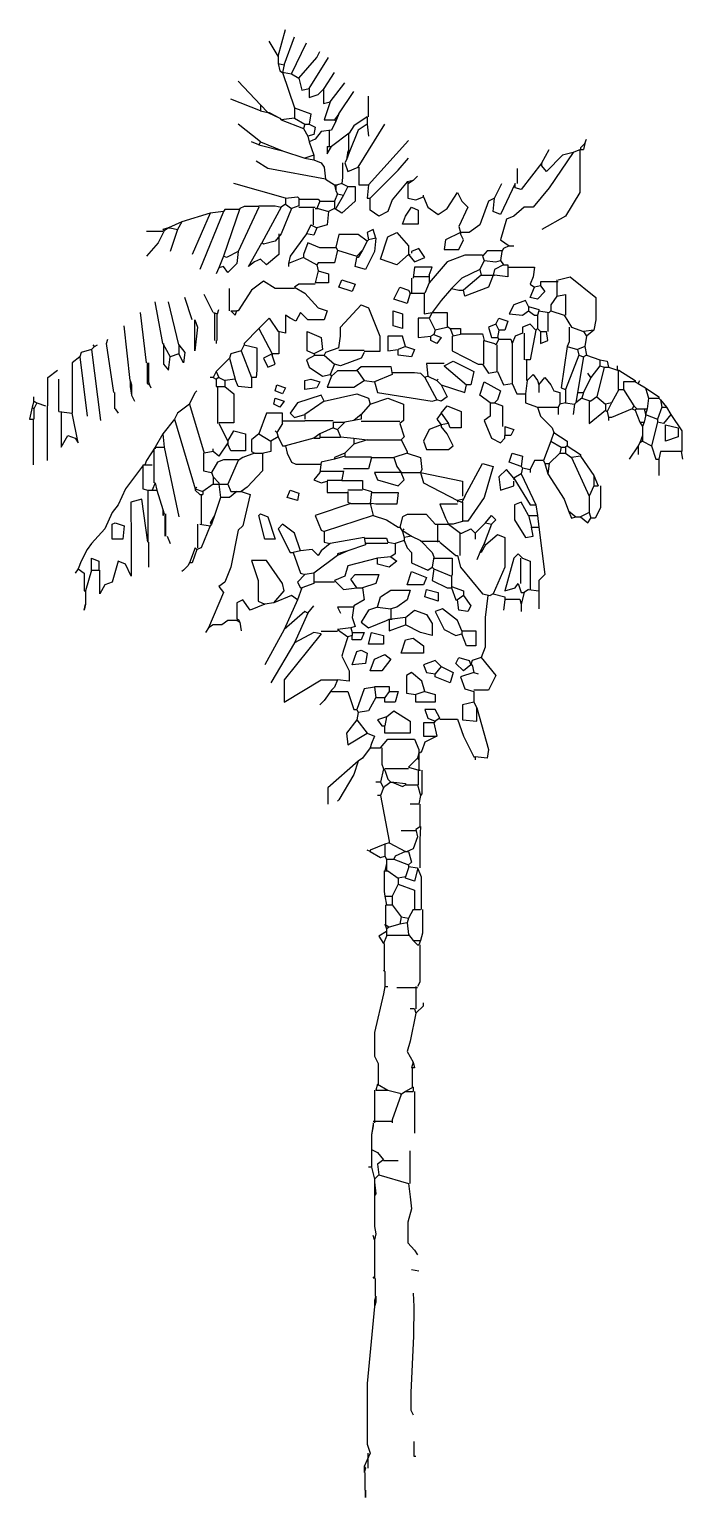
# Model space of a CAD drawing. Header units: inches. Extents: x -221 to -104, y -7 to 257.
import ezdxf

# ---------------------------------------------------------------- set-up
doc = ezdxf.new("R2010")
doc.units = ezdxf.units.IN
doc.header["$MEASUREMENT"] = 0
doc.layers.add('cben.net', color=7, linetype='Continuous')

# ---------------------------------------------------------------- blocks, each defined once
blk = doc.blocks.new('A$C106A2918')
at = {"layer": 'cben.net', "color": 3, "linetype": 'Continuous'}
for points in [[(44.8, 259.47), (46.14, 264.27)], [(44.8, 259.47), (43.2, 262.13)], [(45.87, 257.87), (47.73, 262.93)], [(47.2, 256.27), (49.87, 261.87)], [(44.8, 259.47), (44.8, 258.13)], [(48.54, 255.47), (51.73, 259.2), (52.27, 260.27)], [(50.4, 253.6), (53.87, 259.2)], [(44.8, 258.13), (45.87, 257.87)], [(44.8, 258.13), (45.07, 256.8), (45.6, 256.53)], [(45.87, 257.87), (45.6, 256.53)], [(45.6, 256.53), (47.73, 250.13)], [(45.6, 256.53), (45.87, 256.53)], [(45.87, 256.53), (47.2, 256.27)], [(53.07, 253.6), (54.93, 256.53)], [(41.6, 250.67), (37.6, 254.93)], [(47.2, 256.27), (48.54, 255.47)], [(48.54, 255.47), (49.07, 253.33), (50.4, 253.6)], [(54.13, 251.2), (56.8, 254.67)], [(41.6, 249.6), (36.27, 251.73)], [(50.4, 253.6), (50.4, 252), (52, 252.53), (53.07, 253.6)], [(52.93, 253.6), (52.93, 250.93), (54.13, 251.2)], [(54.13, 251.2), (53.07, 248), (54.93, 248)], [(55.74, 249.07), (58.4, 253.07)], [(61.07, 248.53), (61.07, 252.27)], [(41.6, 250.67), (42.93, 249.33)], [(41.6, 250.67), (41.6, 249.6)], [(41.6, 249.6), (42.93, 249.33)], [(42.93, 249.33), (45.07, 248.27)], [(42.93, 249.33), (43.2, 249.33)], [(43.2, 249.33), (45.07, 248.27)], [(47.73, 250.13), (50.67, 249.07), (50.4, 247.2)], [(47.73, 250.13), (47.73, 248.27)], [(55.74, 249.07), (54.93, 248)], [(55.74, 249.07), (55.2, 247.73)], [(60.8, 248.53), (58.4, 246.93), (57.6, 245.6)], [(60.8, 248.53), (60.8, 247.2)], [(41.6, 244), (37.6, 247.2)], [(45.07, 248.27), (45.33, 248)], [(47.73, 248.27), (45.33, 248)], [(45.33, 248), (49.33, 246.4)], [(47.73, 248.27), (49.6, 247.2)], [(49.6, 247.2), (49.33, 246.4)], [(49.33, 246.4), (50.13, 245.07)], [(49.6, 247.2), (50.4, 247.2)], [(50.4, 247.2), (51.47, 246.67), (51.2, 245.33), (50.13, 245.07)], [(54.4, 246.13), (52.53, 245.87), (51.47, 244.53), (50.4, 244)], [(54, 246.13), (54, 243.2)], [(55.2, 247.73), (54.4, 246.13)], [(54.93, 248), (55.2, 247.73)], [(60.8, 247.2), (59.2, 246.13), (57.6, 242.13)], [(59.2, 239.47), (64, 247.2)], [(60.8, 247.2), (61.07, 245.07)], [(41.33, 243.47), (40, 244)], [(41.6, 244), (41.33, 243.47)], [(41.33, 243.47), (45.6, 242.4)], [(41.6, 244), (45.6, 242.4)], [(50.13, 245.07), (50.4, 244)], [(50.4, 244), (51.2, 241.6)], [(53.6, 243.2), (53.6, 241.87), (54.4, 243.2)], [(53.6, 243.2), (54.4, 243.2)], [(57.6, 245.6), (54.4, 243.2)], [(57.47, 245.6), (57.47, 242.4)], [(61.07, 236.27), (68.27, 244.27)], [(100, 243.73), (99.2, 242.93), (99.2, 242.67)], [(100, 243.73), (99.73, 242.67)], [(100, 243.73), (100.27, 244.53)], [(53.34, 237.33), (42.93, 239.2), (40.8, 240.53)], [(45.6, 242.4), (49.6, 241.07)], [(51.2, 241.6), (49.6, 241.07)], [(49.6, 241.07), (51.2, 240.8)], [(51.2, 241.6), (51.2, 240.8)], [(51.2, 240.8), (52.53, 240.27)], [(57.07, 240.8), (56.8, 240.27)], [(57.33, 242.4), (57.07, 240.8)], [(57.6, 242.13), (57.07, 240.8)], [(57.33, 242.4), (57.6, 242.13)], [(61.33, 233.87), (66.4, 238.93), (68.27, 241.07)], [(97.87, 242.13), (93.6, 235.73), (90.67, 232.27), (89.07, 232.27), (87.2, 230.67), (85.87, 230.13), (84.8, 226.4), (86.4, 225.33)], [(99.07, 242.67), (99.07, 234.93), (96.53, 230.67), (92.27, 228.27)], [(92.27, 240.27), (93.6, 242.67)], [(97.87, 242.13), (96, 241.6), (93.07, 238.67), (92.27, 239.73), (92.27, 240.27)], [(99.2, 242.67), (97.87, 242.13)], [(99.2, 242.67), (99.47, 242.67)], [(99.47, 242.67), (99.73, 242.67)], [(52.53, 240.27), (53.07, 239.47)], [(52.53, 240.27), (53.07, 239.47)], [(53.07, 239.47), (53.34, 237.33)], [(56.4, 240.27), (56.4, 237.6), (56.27, 236.53)], [(56.8, 240.27), (57.33, 238.67), (59.2, 239.47)], [(59.33, 239.47), (59.33, 236.27), (61.07, 236.27)], [(69.07, 237.07), (69.87, 237.87)], [(92.27, 240.27), (88.54, 235.47), (87.47, 235.73), (87.47, 236.53)], [(87.87, 236.53), (87.87, 239.2)], [(46.14, 233.87), (36.8, 236.53)], [(53.34, 237.33), (54.93, 236.27)], [(54.93, 236.27), (55.2, 235.2)], [(54.93, 236.27), (55.2, 236.27)], [(57.33, 236), (58.67, 236), (58.67, 233.33), (56.27, 231.2), (54.93, 232)], [(55.2, 236.27), (55.47, 236.27)], [(55.2, 236.27), (55.2, 235.2)], [(55.2, 235.2), (55.47, 234.67)], [(56.27, 236.53), (55.47, 236.27)], [(56.27, 236.53), (57.33, 236)], [(57.33, 236), (56.53, 234.4)], [(61.07, 236.27), (60.8, 233.87), (61.33, 233.87)], [(68, 236.8), (65.33, 233.6), (64.53, 231.47), (62.93, 230.67), (61.33, 231.73), (61.33, 233.87)], [(69.07, 237.07), (68, 236.8)], [(68, 236.8), (68.27, 236.53)], [(68.14, 236.53), (68.14, 233.87), (69.6, 233.6), (70.94, 234.13)], [(69.07, 237.07), (68.27, 236.53)], [(87.47, 236.53), (84.8, 230.93), (83.47, 231.47), (83.74, 233.87)], [(83.74, 233.87), (85.07, 236.53)], [(46.14, 232.8), (45.33, 232.27)], [(46.14, 233.87), (48.27, 234.13), (48.54, 233.87)], [(46.14, 233.87), (46.14, 232.8)], [(46.14, 232.8), (47.2, 232)], [(48.54, 233.87), (48.54, 232.53)], [(48.54, 233.73), (52, 233.73), (52.27, 233.33)], [(52.27, 233.33), (51.73, 232)], [(52.27, 233.33), (54.93, 233.33)], [(55.47, 234.67), (54.93, 233.33)], [(54.93, 233.33), (54.93, 232)], [(56.53, 234.4), (55.2, 232)], [(55.47, 234.67), (56.53, 234.4)], [(70.94, 234.13), (71.73, 232.27), (73.6, 230.93), (75.2, 232), (77.07, 234.93), (77.87, 233.33), (78.93, 232.27), (77.33, 228.8), (77.6, 227.73)], [(70.94, 234.13), (70.94, 234.4)], [(83.74, 233.87), (82.67, 233.33), (81.07, 229.07), (79.2, 227.73), (77.6, 227.73)], [(32.53, 231.2), (27.47, 229.6)], [(32.53, 231.2), (29.33, 223.73)], [(34.93, 231.47), (30.67, 221.07)], [(34.93, 231.47), (32.53, 231.2)], [(37.87, 232), (34.93, 223.47)], [(37.87, 231.87), (35.2, 231.87), (34.93, 231.47)], [(41.33, 232.27), (37.6, 224.27)], [(41.33, 232.4), (38.67, 232.4), (37.87, 232)], [(41.33, 232.53), (44.27, 232.53), (45.33, 232.27)], [(45.33, 232.27), (41.87, 225.87)], [(47.2, 232), (45.33, 227.47)], [(48.54, 232.53), (47.2, 232)], [(48.54, 232.27), (51.47, 232.27)], [(51.07, 232), (51.07, 229.07)], [(51.47, 232), (51.73, 232)], [(51.73, 232), (52, 232)], [(53.87, 231.47), (53.6, 229.07), (51.73, 228.53)], [(52, 232), (53.87, 231.47)], [(54.93, 232), (53.87, 231.47)], [(54.93, 232), (55.2, 232)], [(68.8, 232.27), (70, 231.73), (70, 229.2), (67.2, 229.2), (67.73, 230.67), (68.8, 232.27)], [(24.27, 228), (23.2, 225.87), (21.07, 223.47)], [(24, 227.87), (21.07, 227.87)], [(25.07, 228.53), (24, 228.27)], [(24, 228.27), (24.27, 228)], [(25.07, 228.53), (24.27, 228)], [(27.47, 229.6), (25.07, 228.53)], [(25.07, 228.53), (25.33, 228.53)], [(25.33, 228.53), (26.67, 228.27)], [(26.67, 228.27), (25.33, 224.27)], [(27.47, 229.6), (26.67, 228.27)], [(44.93, 227.47), (44.93, 223.73), (42.67, 221.87), (41.6, 222.93), (40.53, 222.4), (39.47, 221.6), (41.87, 225.87)], [(45.33, 227.47), (44.27, 226.13), (42.13, 225.6), (41.87, 225.87)], [(49.87, 227.47), (46.93, 223.47), (46.67, 222.13)], [(50.67, 229.07), (49.87, 227.47)], [(51.73, 228.53), (51.2, 227.2), (49.87, 227.47)], [(50.67, 229.07), (51.73, 228.53)], [(60.8, 226.13), (59.2, 227.33), (55.74, 227.33), (55.2, 225.07)], [(62.4, 226.67), (61.87, 228.27), (60.8, 227.73), (61.07, 226.4)], [(68.27, 223.73), (66.14, 221.87), (63.2, 222.93), (64.53, 226.93), (66.14, 227.73), (68.27, 225.33), (68.27, 223.73)], [(77.6, 227.73), (74.93, 226.4), (74.67, 224.67), (77.33, 224.67), (78.14, 226.4), (77.6, 227.47)], [(77.6, 227.73), (77.6, 227.47)], [(55.2, 224.93), (52.27, 224.93), (50.13, 225.87), (49.33, 223.73), (49.33, 223.2)], [(55.2, 225.07), (55.47, 224.53)], [(62.4, 226.67), (62.13, 224.27), (60.53, 221.07), (58.67, 221.6), (58.93, 223.2)], [(60.8, 226.13), (60, 224.53)], [(61.07, 226.4), (60.8, 226.13)], [(62.4, 226.67), (61.07, 226.4)], [(68.27, 223.73), (69.33, 222.4), (71.2, 223.2), (70.13, 224.8), (68.8, 224.27), (68.8, 224)], [(86.4, 225.33), (85.33, 224.8), (85.07, 224.27)], [(86.4, 225.33), (87.2, 225.33)], [(37.6, 224.27), (37.33, 222.13), (35.73, 220.53), (34.93, 221.6), (34.13, 221.33)], [(34.93, 223.47), (34.13, 221.33)], [(37.6, 224.27), (35.47, 223.2), (34.93, 223.47)], [(49.33, 223.2), (46.67, 222.13)], [(46.67, 222.13), (46.67, 221.6)], [(49.33, 223.2), (51.73, 221.87)], [(55.47, 224.53), (54.93, 222.27), (52, 222.27), (51.73, 221.87)], [(55.47, 224.53), (58.93, 223.47)], [(60, 224.53), (58.93, 223.47)], [(60, 224.53), (59.2, 223.2), (58.93, 223.2)], [(58.93, 223.47), (58.93, 223.2)], [(68.27, 223.73), (68.54, 223.73)], [(81.6, 223.6), (78.4, 223.6), (75.2, 222.4), (72, 218.67)], [(81.87, 222.67), (81.07, 221.07)], [(85.07, 224.4), (82.4, 224.4), (81.6, 223.47)], [(81.6, 223.47), (81.87, 222.67)], [(81.87, 222.67), (84, 222.4), (84.8, 222.67)], [(85.07, 224.27), (84.8, 222.67)], [(84.8, 222.67), (85.33, 221.87)], [(34.13, 221.33), (33.6, 220.27)], [(52, 220.8), (51.47, 218.67)], [(52, 220.8), (53.87, 220.27), (53.87, 218.67), (51.47, 218.67)], [(51.73, 221.87), (52, 220.8)], [(68.8, 219.47), (68.8, 216.8)], [(72, 220), (72.53, 221.47), (69.33, 221.47), (69.07, 219.47)], [(72, 219.73), (69.07, 219.73)], [(72, 220), (72, 218.67)], [(81.07, 221.07), (77.87, 219.47), (76, 217.6)], [(83.47, 220), (82.67, 217.87), (78.4, 216.27), (78.14, 217.33)], [(81.33, 220), (78.14, 217.33)], [(81.07, 221.07), (81.33, 220)], [(81.33, 220), (83.47, 220)], [(85.33, 221.87), (83.74, 221.07), (83.47, 220)], [(83.47, 220), (83.74, 220)], [(86.14, 221.87), (86.14, 219.73), (83.74, 220)], [(85.33, 221.87), (86.14, 221.87)], [(86.14, 221.47), (90.94, 221.47), (90.67, 219.73), (90.13, 218.4), (90.94, 217.87)], [(95.2, 219.2), (97.33, 219.73), (102, 216), (102, 212), (101.6, 210.13)], [(36, 213.6), (36, 217.6)], [(47.73, 217.6), (44.27, 217.6), (42.13, 218.93), (40, 217.33), (37.6, 213.6), (37.33, 213.6)], [(47.73, 217.87), (49.6, 216.8), (52, 214.13), (53.6, 213.6), (53.07, 212), (50.13, 212), (48.8, 213.33), (48, 211.73), (46.93, 212.27), (46.14, 212.8), (46.14, 209.6), (44.8, 209.87)], [(51.47, 218.4), (48.54, 218.4), (47.73, 217.87)], [(56.27, 219.2), (58.67, 218.4), (58.14, 217.07), (55.74, 217.87), (56.27, 219.2)], [(68.54, 216.8), (68, 214.93), (65.6, 215.73), (66.67, 217.87), (68.27, 217.33), (68.54, 216.8)], [(68.54, 216.8), (68.8, 216.8)], [(68.8, 216.8), (71.2, 216.8)], [(71.07, 216.8), (71.07, 213.07), (72.53, 213.33)], [(72, 218.67), (71.2, 216.8)], [(76, 217.6), (74.13, 215.47), (72.53, 213.33)], [(76, 217.6), (77.33, 217.33), (78.14, 217.33)], [(92, 218.13), (92.8, 217.07), (91.47, 215.73), (90.13, 216), (90.94, 217.87)], [(92, 218.13), (90.94, 217.87)], [(95.2, 218.8), (92, 218.8), (92, 218.13)], [(94.93, 219.2), (94.93, 216.53), (94.93, 216.27)], [(24, 207.73), (22.67, 215.2)], [(26.93, 207.47), (25.07, 215.2)], [(29.33, 212), (28, 216)], [(33.07, 213.33), (31.47, 216.53)], [(55.74, 206.93), (56, 209.07), (56, 210.67), (59.73, 214.67), (61.07, 214.13), (63.07, 209.07), (63.07, 206.27), (60.27, 206.27)], [(89.87, 214.4), (89.33, 215.47), (87.2, 214.67), (86.4, 213.07), (88.8, 212.8), (89.87, 213.6)], [(89.87, 214.4), (89.87, 213.6)], [(89.87, 214.4), (91.73, 213.87), (91.73, 213.6)], [(94.93, 216.27), (93.87, 214.67), (93.87, 213.6)], [(94.93, 216.27), (96.53, 216.53), (96.53, 212.8)], [(21.07, 204.27), (20, 213.33)], [(29.8, 212), (30.27, 210.67), (29.8, 206.4), (29.8, 212)], [(33.07, 213.33), (33.87, 213.07)], [(33.33, 213.33), (33.33, 208.27)], [(33.74, 213.07), (33.74, 208.27)], [(33.87, 213.07), (34.13, 213.87)], [(36.27, 213.6), (37.07, 212.8), (37.33, 213.6)], [(36.27, 213.6), (37.33, 213.6)], [(41.33, 210.4), (43.2, 212.27), (44.8, 209.87)], [(65.47, 213.6), (67.2, 213.07), (67.2, 210.4), (65.47, 210.93), (65.47, 213.6)], [(72, 212.27), (70, 212.27), (70, 208.8), (72.27, 209.07)], [(72.53, 213.33), (72, 212.27)], [(72, 212.27), (73.07, 210.13)], [(72.53, 213.33), (72.8, 213.33)], [(72.8, 213.33), (75.2, 213.33), (75.2, 210.67)], [(84, 211.2), (84.53, 212.27), (86.14, 211.73), (85.6, 210.13), (84.53, 210.13)], [(89.87, 213.6), (90.94, 212.8), (91.47, 212.8)], [(91.73, 213.6), (91.47, 212.8)], [(91.47, 212.8), (91.47, 210.4)], [(91.73, 213.6), (93.6, 213.33)], [(93.33, 213.33), (93.33, 209.87)], [(93.87, 213.6), (93.6, 213.33)], [(93.87, 213.6), (96.27, 212.8)], [(96.27, 212.8), (97.6, 210.67)], [(18.13, 201.07), (17.07, 210.93)], [(41.33, 210.4), (38.67, 207.73), (38.67, 207.47)], [(41.33, 210.4), (43.74, 205.87)], [(44.93, 209.87), (44.93, 205.87), (43.74, 205.87)], [(51.2, 205.87), (50, 206.4), (50, 209.87), (52.53, 208.8), (52.8, 206.67), (51.2, 205.87)], [(67.73, 207.2), (67.2, 209.07), (64.53, 209.07), (64.53, 206.4), (66.4, 206.67)], [(72.8, 209.33), (74.13, 208.8), (73.34, 207.73), (72.27, 208.27), (72.27, 209.07)], [(72.8, 209.33), (72.27, 209.07)], [(73.07, 210.13), (72.8, 209.33)], [(75.47, 210.67), (73.07, 210.13)], [(75.47, 210.67), (75.74, 210.4)], [(75.74, 210.4), (77.6, 210.4), (77.6, 209.33)], [(75.74, 210.4), (76.27, 209.07)], [(76.14, 209.07), (76.14, 206.4), (80.8, 204), (81.6, 204)], [(77.6, 209.33), (76.27, 209.07)], [(77.6, 209.47), (81.6, 209.47), (81.87, 208.27)], [(84, 211.2), (82.67, 210.67), (83.2, 208.8), (84.27, 208.8)], [(84, 211.2), (84.53, 210.13)], [(84.53, 210.13), (84.27, 208.8)], [(84.27, 208.8), (84.53, 208.53)], [(88.8, 209.6), (87.47, 209.07), (86.93, 207.73)], [(91.2, 210.13), (90.13, 211.2), (88.8, 210.67), (88.8, 209.6)], [(89.07, 209.6), (89.07, 204.8)], [(91.2, 210.13), (90.13, 204.8), (89.33, 204.8)], [(91.47, 210.4), (91.2, 210.13)], [(91.47, 210.4), (92, 209.87)], [(92, 209.87), (92, 207.73), (93.33, 208.27), (93.07, 209.87)], [(92, 209.87), (93.07, 209.87)], [(97.2, 210.67), (97.2, 208), (96.8, 207.2)], [(97.6, 210.67), (99.73, 209.87)], [(101.6, 210.13), (99.73, 209.87)], [(99.73, 209.87), (100.27, 209.07)], [(100.27, 209.07), (100, 207.2)], [(101.6, 210.13), (100.27, 209.07)], [(11.2, 206.67), (9.33, 206.13), (9.07, 205.33)], [(11.73, 207.2), (11.2, 206.67)], [(11.2, 206.67), (12.8, 193.87)], [(11.73, 207.2), (11.47, 207.47)], [(11.73, 207.2), (12.27, 207.47)], [(15.2, 198.93), (13.87, 207.73), (14.13, 208.53)], [(24, 207.73), (25.33, 205.33)], [(24.13, 207.73), (24.13, 204), (25.07, 202.93), (25.33, 205.33)], [(26.93, 207.47), (28, 206.13), (27.73, 204.27), (26.93, 205.87)], [(26.93, 207.47), (26.93, 205.87)], [(33.6, 208.27), (33.6, 207.73)], [(38.13, 206.4), (36.27, 205.87), (36, 205.07)], [(38.67, 207.47), (38.13, 206.4)], [(38.13, 206.4), (40, 201.6)], [(38.67, 207.47), (40.94, 206.93), (40.94, 202.93), (40.8, 201.6), (40, 201.6)], [(55.74, 206.93), (53.34, 206.13), (53.07, 205.6)], [(60.27, 206.13), (59.73, 205.07), (56, 203.73), (54.93, 204)], [(55.74, 206.53), (60.27, 206.53)], [(67.73, 207.2), (69.33, 206.67), (68.8, 205.33), (66.4, 205.6), (66.4, 206.67)], [(67.73, 207.2), (66.4, 206.67)], [(81.73, 208.27), (81.73, 204)], [(81.87, 208.27), (83.74, 207.73), (84, 207.47)], [(84.53, 208.53), (84, 207.47)], [(84.13, 207.47), (84.13, 202.67)], [(84.53, 208.53), (86.67, 208.53), (86.93, 207.73)], [(86.93, 207.73), (86.93, 200.53)], [(96.8, 207.2), (95.73, 199.73), (96.53, 199.47)], [(96.8, 207.2), (98.67, 206.67)], [(100, 207.2), (98.67, 206.67)], [(98.67, 206.67), (98.93, 205.6)], [(100, 207.2), (100.27, 205.6)], [(9.07, 205.33), (7.73, 204.27), (7.73, 195.2)], [(9.07, 205.33), (10.4, 194.67)], [(21.2, 204.27), (21.2, 200.53), (21.6, 200.27)], [(21.47, 204.27), (21.47, 200.8), (21.6, 200.27)], [(26.93, 205.87), (25.33, 205.33)], [(36, 205.07), (33.6, 202.67)], [(36, 205.07), (37.07, 201.33)], [(43.74, 205.87), (42.13, 205.07), (42.93, 203.47), (44.27, 204), (43.74, 205.6)], [(43.74, 205.87), (43.74, 205.6)], [(51.47, 205.6), (49.87, 204.8), (50.4, 203.47), (52.8, 201.87), (54.13, 202.13)], [(51.2, 205.87), (51.47, 205.6)], [(51.47, 205.6), (53.07, 205.6)], [(53.07, 205.6), (54.93, 204)], [(54.93, 204), (54.13, 202.13)], [(58.93, 202.93), (59.73, 203.6), (65.07, 203.6), (65.33, 202.13)], [(74.67, 204.13), (71.47, 204.13), (71.73, 201.87)], [(74.67, 203.73), (76.27, 204.53), (80, 202.67), (79.47, 200.27), (78.67, 200.27)], [(74.67, 203.73), (78.67, 200.27)], [(81.6, 204), (82.67, 202.4), (84.27, 202.67)], [(89.47, 204.8), (89.47, 201.07)], [(98.93, 205.6), (96.53, 199.47)], [(99.73, 205.33), (98.67, 198.93)], [(98.93, 205.6), (99.73, 205.33)], [(100.27, 205.6), (99.73, 205.33)], [(100.27, 205.6), (102.67, 204.8)], [(102.67, 203.73), (101.07, 201.6)], [(102.67, 204.8), (104, 204.53), (104.27, 203.47)], [(102.67, 204.8), (102.67, 203.73)], [(102.67, 203.73), (103.47, 203.47)], [(105.87, 202.93), (105.87, 203.73)], [(3.33, 196.53), (3.33, 201.6), (5.07, 202.93)], [(5.33, 195.47), (5.33, 201.33)], [(18.13, 201.07), (18.4, 200.27)], [(18.13, 201.07), (18.13, 200)], [(33.07, 201.6), (32.53, 201.6)], [(33.6, 202.67), (33.07, 201.6)], [(33.07, 201.6), (33.6, 201.33)], [(33.6, 202.67), (34.13, 201.6)], [(34.13, 201.6), (33.6, 201.33)], [(33.6, 201.33), (33.6, 200)], [(34.13, 201.6), (35.2, 201.07)], [(37.07, 201.33), (35.2, 201.07)], [(35.2, 201.07), (35.2, 200)], [(40, 201.6), (40, 199.73), (37.6, 200), (37.07, 201.33)], [(50.67, 201.33), (52.27, 200.8), (51.73, 199.73), (49.6, 199.47), (49.6, 201.07), (50.67, 201.33)], [(54.4, 201.87), (53.6, 199.87), (58.4, 199.87), (60.27, 201.07)], [(54.13, 202.13), (54.4, 201.87)], [(58.93, 202.8), (55.47, 202.8), (54.4, 201.87)], [(58.93, 202.93), (60.27, 201.07)], [(60.27, 201.07), (62.13, 200.8)], [(65.33, 202.13), (62.13, 200.8)], [(65.33, 202.53), (69.33, 202.53), (70.4, 202.4), (71.2, 201.6)], [(71.73, 201.87), (71.2, 201.6)], [(71.2, 201.6), (73.34, 197.6)], [(71.73, 201.87), (73.34, 201.07)], [(73.34, 201.07), (73.6, 201.33)], [(73.34, 201.07), (74.13, 200.27)], [(84.27, 202.67), (85.33, 200.27), (86.93, 200.53)], [(89.6, 201.07), (89.33, 198.67)], [(89.6, 201.07), (90.67, 202.13), (91.47, 201.07), (91.73, 200.27)], [(91.73, 200.27), (92.8, 201.6), (93.87, 200.27), (94.4, 199.2), (95.47, 198.93), (95.47, 196.8)], [(101.07, 201.6), (99.73, 198.93)], [(101.07, 201.6), (100.53, 202.4)], [(103.47, 203.47), (102.13, 198.13)], [(103.47, 203.47), (104.27, 203.47)], [(104.27, 203.47), (105.87, 202.93)], [(105.87, 202.93), (106.14, 202.93)], [(106, 202.93), (106, 199.47)], [(106.14, 202.93), (109.07, 201.07), (109.07, 200.8)], [(109.6, 200.53), (109.87, 201.07)], [(15.33, 198.93), (15.33, 196)], [(15.33, 198.93), (15.33, 196)], [(18.4, 200.27), (18.13, 200)], [(18.13, 200), (18.4, 198.4)], [(18.4, 200.27), (18.4, 198.4)], [(18.4, 198.4), (18.93, 197.33)], [(21.6, 200.27), (21.87, 199.73)], [(28.8, 196.8), (29.87, 198.93), (30.13, 199.2)], [(33.6, 200), (35.2, 200)], [(33.87, 200), (33.87, 193.33)], [(35.2, 200), (36.8, 198.67), (36.8, 193.47), (34.13, 193.47)], [(44.53, 200.27), (46.14, 199.73), (45.6, 198.67), (44.27, 199.2), (44.53, 200.27)], [(53.07, 197.33), (52.53, 198.4), (48.27, 197.07), (46.93, 195.2), (47.73, 194.4), (49.6, 194.93)], [(53.07, 197.33), (58.93, 198.67), (61.07, 197.87), (61.33, 196.8)], [(62.13, 200.8), (62.67, 198.93), (72.53, 197.33), (73.34, 197.6)], [(74.13, 200.27), (75.2, 198.13), (74.13, 197.33), (73.34, 197.6)], [(74.13, 200.27), (78.4, 198.93), (78.67, 200.27)], [(82.93, 197.07), (81.07, 198.4), (81.87, 200.8), (84.8, 199.2), (84.27, 197.6), (83.74, 197.07)], [(86.93, 200.53), (87.73, 198.67), (89.33, 198.67)], [(89.33, 198.67), (89.33, 197.07), (91.47, 196.27)], [(91.73, 200.27), (91.73, 198.93)], [(96.53, 199.47), (96.53, 197.07)], [(98.67, 198.93), (98.4, 197.07)], [(98.67, 198.93), (99.73, 198.93)], [(99.73, 198.93), (99.47, 197.87)], [(106.14, 199.47), (104.8, 197.07)], [(106.14, 199.47), (106.93, 199.47)], [(109.07, 200.8), (106.93, 200.8), (106.93, 199.47)], [(106.93, 199.47), (108.8, 196.53)], [(109.07, 200.8), (109.6, 200.53)], [(109.6, 200.53), (110.94, 199.73)], [(110.94, 199.73), (111.47, 197.87)], [(110.94, 199.73), (113.33, 198.13), (113.33, 197.87)], [(0.53, 196.27), (0, 194.13)], [(0.8, 197.33), (0.53, 196.27)], [(0.53, 196.27), (0.8, 196)], [(0.8, 197.33), (0.8, 198.13)], [(0.8, 197.33), (1.33, 197.07)], [(1.33, 197.07), (0.8, 196)], [(0.8, 196), (0.8, 194.13)], [(1.33, 197.07), (2.93, 196.53)], [(3.2, 196.53), (3.2, 186.67)], [(15.47, 196), (16, 195.2)], [(28.8, 196.8), (26.67, 195.2), (26.14, 194.13)], [(28.8, 196.8), (31.47, 188)], [(44.27, 197.87), (45.87, 197.33), (45.07, 196.27), (44, 196.8), (44.27, 197.87)], [(53.07, 197.33), (49.6, 194.93)], [(61.33, 196.8), (59.73, 194.93)], [(61.33, 196.8), (64.53, 197.87), (67.33, 196.8), (67.33, 193.87), (66.67, 193.33)], [(74.13, 195.2), (75.2, 196.53), (77.73, 195.47), (77.73, 192.53), (75.74, 192.53), (75.47, 193.33)], [(82.93, 197.07), (82.93, 194.67), (81.87, 193.87), (83.2, 190.67), (84.8, 189.87), (85.6, 190.67), (85.6, 191.2)], [(82.93, 197.07), (83.74, 197.07)], [(83.74, 197.07), (85.2, 196.53), (85.2, 192.8)], [(91.47, 196.27), (95.2, 196.27)], [(91.47, 196.27), (92, 194.67), (94.13, 192.53), (94.4, 191.73)], [(95.47, 196.8), (95.2, 196.27)], [(95.2, 196.27), (95.2, 194.93)], [(96.53, 197.07), (95.47, 196.8)], [(96.53, 197.07), (98.13, 196.8)], [(98.13, 196.8), (97.87, 194.93)], [(98.4, 197.07), (98.13, 196.8)], [(99.47, 197.87), (98.4, 197.07)], [(99.47, 197.87), (101.07, 197.33)], [(100.8, 197.33), (100.8, 193.33), (103.74, 195.73)], [(102.13, 198.13), (101.07, 197.33)], [(102.13, 198.13), (103.74, 196.8)], [(104.8, 197.07), (103.74, 196.8)], [(103.74, 196.8), (103.74, 195.73)], [(103.74, 195.73), (104, 195.47)], [(104.8, 197.07), (104, 195.47)], [(108.54, 196), (104.8, 194.4), (104.27, 194.4)], [(108.8, 196.53), (108.54, 196)], [(108.54, 196), (109.07, 195.73)], [(108.8, 196.53), (109.33, 196)], [(109.33, 196), (109.07, 195.73)], [(109.07, 195.73), (109.87, 193.6)], [(109.33, 196), (110.67, 196)], [(110.67, 196), (110.94, 194.93)], [(110.67, 196), (111.2, 196)], [(111.2, 196), (110.94, 194.93)], [(111.47, 197.87), (111.2, 196)], [(111.47, 197.87), (113.33, 197.87)], [(113.87, 196.27), (113.07, 194.13)], [(113.33, 197.87), (113.6, 197.6)], [(113.6, 197.6), (113.87, 196.27)], [(113.6, 197.6), (114.67, 196.27)], [(113.87, 196.27), (114.67, 196.27)], [(114.67, 196.27), (115.47, 194.93)], [(0, 194.13), (0.8, 194.13)], [(0.67, 194.13), (0.67, 185.87)], [(5.33, 195.47), (7.73, 195.2)], [(5.73, 195.47), (5.73, 189.07), (6.93, 191.2), (8.27, 190.67), (8.8, 189.87), (7.73, 195.2)], [(26.14, 194.13), (24, 191.47)], [(26.14, 194.13), (29.87, 181.6)], [(34.13, 193.33), (35.73, 190.13)], [(45.6, 193.33), (45.6, 195.2), (42.67, 195.2), (41.33, 191.47)], [(45.6, 193.33), (44.53, 191.73)], [(49.6, 193.73), (45.6, 193.73)], [(49.6, 194.93), (49.6, 194.13)], [(49.6, 193.87), (54.67, 193.87)], [(54.67, 193.6), (56.8, 193.6)], [(54.67, 193.6), (54.67, 192.53)], [(56.8, 193.6), (55.47, 192.27)], [(58.4, 193.87), (56.8, 193.6)], [(59.73, 194.93), (58.4, 193.87)], [(59.73, 194.13), (58.4, 193.87)], [(59.73, 194.93), (59.73, 194.13)], [(59.73, 193.73), (66.67, 193.73)], [(66.67, 193.33), (67.47, 190.93), (66.93, 190.4)], [(74.13, 193.07), (72, 192.27), (70.94, 190.13), (71.47, 188.67), (75.47, 188.67), (76.27, 189.33), (75.2, 191.47), (74.13, 192.8)], [(74.13, 195.2), (73.34, 194.13), (74.13, 193.07)], [(74.13, 195.2), (75.47, 193.33)], [(75.47, 193.33), (74.13, 193.07)], [(74.13, 193.07), (74.13, 192.8)], [(104, 195.47), (104.27, 194.4)], [(104.27, 194.4), (104.27, 193.87)], [(109.87, 193.6), (110.4, 192.8)], [(109.87, 193.6), (110.67, 193.6)], [(110.67, 193.6), (110.4, 192.8)], [(110.94, 194.67), (110.67, 193.6)], [(110.94, 194.93), (113.07, 194.13)], [(110.94, 194.93), (110.94, 194.67)], [(113.07, 193.6), (112, 189.33)], [(115.47, 194.93), (114.13, 193.33), (113.07, 193.6)], [(113.07, 194.13), (113.07, 193.87)], [(113.07, 193.87), (113.07, 193.6)], [(114.53, 193.07), (116.8, 192.53), (116.8, 190.93), (114.53, 190.13), (114.53, 193.07)], [(115.47, 194.93), (117.47, 192), (117.47, 188.27)], [(24, 191.47), (22.67, 189.07)], [(24, 191.47), (24.27, 189.07)], [(35.73, 190.13), (36.8, 192), (38.93, 191.47), (38.93, 188.4), (36.27, 188.4), (35.73, 189.6)], [(41.33, 191.47), (40, 190.4), (40, 188.27), (40.53, 188)], [(41.33, 191.47), (43.47, 190.13)], [(44.8, 190.93), (43.47, 190.13)], [(44.53, 191.73), (44.27, 192)], [(44.53, 191.73), (44.8, 190.93)], [(44.8, 190.93), (45.6, 189.33), (46.14, 189.33)], [(51.2, 190.67), (46.14, 189.33)], [(52.27, 191.47), (51.2, 190.67)], [(51.2, 190.67), (52.27, 190.67)], [(54.67, 192.53), (52.27, 191.47)], [(52.27, 191.47), (52.27, 190.67)], [(56, 190.8), (52.27, 190.8)], [(54.67, 192.53), (55.47, 192.27)], [(55.47, 192.27), (56, 190.93)], [(56, 190.93), (58.4, 190.67)], [(58.4, 190.67), (60.8, 190.4)], [(58.4, 190.67), (58.4, 189.6)], [(60.8, 190.4), (58.4, 189.6)], [(60.8, 190.4), (66.93, 190.4)], [(66.93, 190.4), (68, 188.27), (68, 188)], [(85.6, 192.8), (87.2, 192.27), (86.67, 191.2), (85.6, 191.2)], [(85.6, 192.8), (85.6, 191.2)], [(94.4, 191.73), (93.87, 190.13)], [(94.4, 191.73), (96.8, 190.13), (96.8, 189.33)], [(110.4, 191.2), (109.87, 189.87)], [(110.4, 192.8), (110.4, 191.2)], [(110.4, 191.2), (110.4, 190.13)], [(22.67, 189.07), (21.07, 186.67), (20.8, 185.87)], [(22.4, 188.8), (22.4, 185.87)], [(22.67, 189.07), (24.27, 189.07)], [(22.67, 189.07), (22.67, 188.8)], [(24.27, 189.07), (26.93, 176.53)], [(31.33, 188), (31.33, 184.8), (32.8, 184.53)], [(33.07, 188.27), (31.47, 188)], [(35.73, 189.87), (34.13, 187.47), (33.07, 188.27)], [(33.07, 188.27), (33.07, 188.8)], [(35.73, 190.13), (35.73, 189.87)], [(35.73, 189.87), (35.73, 189.6)], [(40.53, 188), (38.4, 187.2), (37.6, 186.67)], [(42, 188), (42, 184.8), (39.2, 181.87), (38.13, 181.07)], [(40.53, 188), (42.13, 188)], [(43.47, 190.13), (43.47, 188.27), (42.13, 188)], [(46.14, 189.33), (46.4, 188), (47.2, 186.4), (48, 186), (52.53, 186)], [(56.8, 188), (54.93, 187.2), (54.93, 186.93)], [(58.4, 189.6), (56.8, 188)], [(56.8, 188), (56.8, 187.47)], [(68, 188), (65.6, 187.2)], [(68, 188), (70.4, 187.2), (70.67, 185.07), (70.4, 184.53)], [(88.54, 185.6), (86.4, 186.4), (86.93, 188), (88.8, 187.47), (88.54, 185.6)], [(93.87, 190.13), (92.53, 186.67)], [(95.47, 188), (93.6, 186.13)], [(93.87, 190.13), (95.73, 189.07)], [(95.73, 189.07), (95.47, 188)], [(95.47, 188), (96.53, 188)], [(95.73, 189.07), (96.53, 189.07)], [(96.8, 189.33), (96.53, 189.07)], [(96.53, 189.07), (96.53, 188)], [(96.53, 188), (97.6, 187.2)], [(96.8, 189.33), (99.2, 187.73), (99.2, 187.47)], [(109.6, 189.33), (108, 186.93)], [(109.87, 189.87), (109.6, 189.33)], [(109.6, 189.33), (109.6, 187.73)], [(110.4, 190.13), (109.87, 189.87)], [(110.4, 190.13), (112, 189.33)], [(112, 189.33), (112.8, 186.93), (113.33, 186.93)], [(117.33, 188.27), (113.6, 188.27), (113.33, 186.93)], [(117.33, 188.27), (117.6, 186.93)], [(20.53, 185.87), (17.33, 181.6), (16, 178.67), (14.93, 177.33), (13.6, 174.4), (11.2, 171.73), (10.4, 170.67), (9.33, 168.53), (8.8, 167.2)], [(20.4, 185.87), (20.4, 181.6), (21.33, 181.33)], [(20.53, 185.87), (20.8, 185.87)], [(20.8, 185.87), (21.07, 185.87)], [(21.07, 185.87), (22.13, 185.87)], [(22.4, 185.87), (22.4, 182.67)], [(37.6, 186.8), (34.93, 186.8), (33.87, 186.4), (32.8, 184.53)], [(37.6, 186.67), (35.73, 182.4)], [(52.53, 186.4), (52.27, 184.53)], [(54.93, 186.93), (52.53, 186.4)], [(56.8, 187.47), (54.93, 186.93)], [(61.6, 187.2), (61.07, 185.2), (56.53, 185.2)], [(56.8, 187.33), (61.6, 187.33)], [(61.6, 187.2), (65.6, 187.2)], [(65.6, 187.2), (66.14, 185.6), (66.93, 184.53)], [(78.4, 180.27), (81.6, 186.13), (83.47, 185.6), (81.87, 180), (78.93, 175.73), (78.14, 175.73)], [(87.2, 183.47), (85.87, 185.07), (84.53, 183.73), (84.8, 181.33), (87.2, 182.13), (87.2, 182.93)], [(88.54, 185.6), (88.8, 185.33)], [(88.8, 185.33), (88.54, 184.27)], [(88.8, 185.33), (90.13, 185.07)], [(92.53, 186.67), (90.94, 186.67), (90.13, 185.07)], [(90.13, 185.07), (90.13, 184.53)], [(92.53, 186.67), (92.8, 186.13)], [(92.8, 186.13), (93.6, 186.13)], [(92.8, 186.13), (93.33, 184.27)], [(93.6, 186.13), (93.33, 184.27)], [(99.2, 187.47), (97.6, 187.2)], [(97.6, 187.2), (100.8, 180.27)], [(99.2, 187.47), (101.6, 184)], [(113.33, 186.93), (113.33, 184)], [(22.67, 182.67), (22.13, 181.33)], [(22.67, 182.67), (22.93, 181.33)], [(33.07, 182.4), (31.2, 181.07)], [(32.8, 184.53), (33.07, 183.73)], [(33.07, 183.73), (33.07, 182.4)], [(33.07, 183.73), (34.13, 182.67), (34.13, 182.4)], [(33.07, 182.4), (34.13, 182.4)], [(34.13, 182.4), (35.73, 182.4)], [(34.13, 182.4), (34.4, 180)], [(35.73, 182.4), (36.27, 181.07), (37.33, 181.07)], [(52.27, 184.53), (51.2, 183.2), (52.53, 182.67), (53.6, 182.93)], [(56.53, 184.67), (52.27, 184.67)], [(56.27, 183.07), (53.6, 183.07)], [(53.6, 182.93), (53.6, 180.93), (57.33, 180.93)], [(56.53, 184.8), (56.27, 183.2)], [(56.27, 183.07), (60, 183.07), (60, 181.6)], [(66.93, 184.53), (62.13, 184.53), (62.67, 183.2), (66.4, 182.13), (67.47, 183.2), (66.93, 184.53)], [(66.93, 184.53), (67.2, 184.53)], [(67.2, 184.53), (70.4, 184.53)], [(70.4, 184.53), (70.94, 182.67), (77.07, 179.47)], [(70.4, 184.53), (78, 182.93), (78, 180.27)], [(88.54, 184.27), (87.2, 183.47)], [(87.2, 183.47), (90.13, 178.67), (91.2, 178.67)], [(87.2, 183.47), (87.2, 183.2)], [(88.54, 184.27), (91.2, 178.67)], [(93.33, 184.27), (96.27, 179.73), (97.07, 177.6)], [(101.6, 184), (102.4, 182.13)], [(101.6, 184), (101.6, 182.13)], [(21.33, 172), (20.27, 179.73), (18.27, 179.2), (18.33, 172), (18.33, 165.87), (17.33, 168), (16, 168.53), (14.93, 164.8), (13.6, 164.27), (12.67, 162.67), (12.67, 166.93)], [(21.33, 181.33), (21.33, 172)], [(21.33, 181.33), (22.13, 181.33)], [(22.13, 181.33), (22.93, 181.33)], [(22.93, 181.33), (24, 177.87)], [(29.87, 181.6), (30.13, 181.87)], [(29.87, 181.6), (31.2, 181.07)], [(29.87, 181.6), (29.87, 181.33)], [(29.87, 181.33), (30.67, 180.53), (31.2, 180.53)], [(30.94, 180.53), (30.94, 175.2)], [(31.2, 181.07), (31.2, 180.53)], [(38.13, 181.07), (39.73, 180.53), (38.4, 174.93), (37.6, 174.13), (36.27, 167.47), (35.2, 164.8), (34.13, 164), (34.93, 162.93), (32.27, 156.53)], [(34.4, 180), (33.33, 176.8)], [(37.33, 181.07), (36, 180), (34.4, 180)], [(37.33, 181.07), (38.13, 181.07)], [(46.93, 181.33), (48.54, 180.8), (48.27, 179.47), (46.4, 180), (46.93, 181.33)], [(60, 181.33), (57.33, 181.33)], [(57.33, 181.07), (57.33, 179.2), (57.87, 178.93)], [(60, 181.6), (61.6, 181.07)], [(61.6, 181.07), (61.33, 178.93)], [(61.6, 180.93), (66.4, 180.93), (66.14, 178.8), (62.4, 178.8), (61.6, 178.93)], [(78.14, 179.73), (77.07, 179.47)], [(78.14, 179.73), (77.87, 179.2)], [(78.4, 180.27), (78.14, 179.73)], [(101.6, 182.13), (100.8, 180.27)], [(100.8, 180.27), (100.8, 177.33)], [(102.8, 182.13), (102.8, 178.13), (101.87, 176.27), (101.07, 176.27)], [(101.6, 182.13), (102.4, 182.13)], [(24, 177.87), (24.27, 177.07)], [(24, 177.87), (24, 176.8)], [(24.27, 177.07), (24, 176.8)], [(24.53, 177.07), (24.53, 173.07)], [(41.6, 177.07), (42.93, 176.53), (44.27, 172.53), (42.4, 172.53), (41.33, 176.8), (41.6, 177.07)], [(57.87, 178.93), (51.47, 176.8), (52.53, 174.13), (53.07, 173.87)], [(57.87, 178.93), (61.33, 178.93)], [(61.33, 178.93), (61.87, 176.8)], [(61.33, 178.93), (61.6, 178.93)], [(77.07, 178.8), (73.87, 178.8), (74.93, 176.27), (75.47, 175.2)], [(77.07, 179.47), (77.87, 179.2)], [(77.07, 179.47), (77.07, 179.2)], [(78, 179.2), (78, 175.73)], [(89.87, 176.8), (88.54, 179.2), (87.33, 178.67), (87.33, 176), (89.33, 172.8), (90.67, 173.07), (90.4, 174.67)], [(91.2, 178.67), (91.47, 176.8)], [(97.07, 177.6), (97.6, 176.27), (98.4, 176.53)], [(97.07, 177.6), (98.4, 176.53)], [(100.8, 177.33), (99.2, 176.53)], [(100.8, 177.33), (101.07, 176.27)], [(15.47, 175.47), (17.07, 174.93), (16.8, 172.53), (14.93, 172.53), (14.93, 175.2), (15.47, 175.47)], [(24.4, 176.8), (24.4, 173.07)], [(32.53, 174.93), (30.94, 170.93), (30.13, 170.67)], [(30.27, 175.2), (30.27, 170.93)], [(30.67, 175.2), (32.53, 174.93)], [(33.33, 176.8), (32.53, 175.47), (32.8, 175.2)], [(32.8, 175.2), (32.53, 174.93)], [(33.33, 176.8), (32.8, 175.2)], [(48.8, 170.4), (47.73, 173.6), (45.6, 175.2), (44.8, 174.4), (46.93, 170.13), (47.47, 170.13)], [(61.87, 176.8), (53.07, 173.87)], [(61.87, 176.8), (64.27, 176), (66.4, 174.67), (66.67, 174.67)], [(73.07, 175.2), (71.47, 176.93), (68, 176.93), (67.2, 176.53), (66.67, 174.67)], [(66.67, 174.67), (67.2, 173.87)], [(73.07, 175.2), (75.47, 175.2)], [(73.47, 175.2), (73.47, 172)], [(78.14, 175.73), (76.27, 175.2), (75.47, 175.2)], [(75.47, 175.2), (77.6, 173.6), (77.87, 173.6)], [(82.13, 175.47), (80.27, 173.6)], [(83.2, 175.2), (81.87, 171.73)], [(82.13, 175.47), (83.2, 176.8), (84, 176), (83.2, 175.2)], [(82.13, 175.47), (83.2, 175.2)], [(89.87, 176.8), (91.47, 176.8)], [(89.87, 176.8), (90.4, 174.67)], [(90.4, 174.67), (91.73, 174.67)], [(91.47, 176.8), (91.73, 174.67)], [(91.73, 174.67), (92.8, 166.13), (91.73, 165.07), (91.73, 163.2)], [(98.4, 176.53), (99.2, 176.53)], [(99.2, 176.53), (100.53, 175.47), (101.07, 176.27)], [(21.47, 172), (21.47, 167.47)], [(24.8, 173.07), (25.33, 171.73)], [(53.07, 173.87), (53.07, 172), (54.13, 171.73)], [(60.27, 172.8), (54.13, 171.73)], [(60.27, 172.8), (60.53, 171.47)], [(60.27, 172.67), (64.27, 172.67), (64.53, 172)], [(64.53, 172), (65.87, 171.73)], [(67.47, 172.27), (65.87, 171.73)], [(67.2, 173.87), (67.47, 174.4)], [(67.2, 173.87), (67.47, 172.8)], [(67.2, 173.87), (67.47, 173.87)], [(67.47, 173.87), (68.8, 173.07)], [(68.8, 173.07), (67.47, 172.8)], [(67.47, 172.8), (67.47, 172.27)], [(67.47, 172.27), (68, 170.93), (68.8, 170.13), (68.8, 168.27), (71.73, 166.93), (72.53, 167.47)], [(68.8, 173.07), (70.4, 172.27)], [(70.4, 172.27), (72.53, 170.13), (72.8, 169.33)], [(70.4, 172.13), (73.87, 172.13)], [(73.87, 172), (76.8, 169.6), (77.07, 169.6)], [(77.47, 173.6), (77.47, 169.6)], [(77.87, 173.6), (79.47, 174.4), (80.27, 173.6)], [(80.27, 173.6), (80.27, 172.53)], [(82.13, 171.47), (84.27, 173.33), (85.6, 172.8), (85.6, 167.47), (83.47, 162.67)], [(29.87, 170.93), (28.8, 168.27)], [(30.13, 170.67), (29.33, 168.27), (28.8, 168.27)], [(29.87, 170.93), (30.13, 170.67)], [(48.8, 170.4), (47.47, 170.13)], [(47.47, 170.13), (48.8, 166.4), (49.6, 166.13)], [(54.13, 171.73), (52.53, 170.4), (52, 169.6), (50.94, 170.67), (48.8, 170.4)], [(55.47, 169.6), (51.2, 166.4)], [(57.33, 170.4), (55.47, 169.87), (55.47, 169.6)], [(57.33, 170.4), (55.47, 169.6)], [(60.53, 171.47), (57.33, 170.4)], [(64.53, 171.73), (60.53, 171.73)], [(65.07, 169.33), (66.14, 168.53), (64.8, 167.47), (62.67, 168), (62.67, 169.07)], [(65.07, 169.33), (62.67, 169.07)], [(65.87, 171.73), (65.87, 169.87), (65.07, 169.33)], [(72.8, 169.33), (72.53, 167.47)], [(77.07, 169.6), (77.6, 167.47), (81.6, 162.67), (82.93, 162.4)], [(81.07, 170.13), (80.53, 168.8)], [(81.87, 171.73), (81.07, 170.13)], [(82.13, 171.47), (81.33, 170.13), (81.07, 170.13)], [(81.87, 171.73), (82.13, 171.47)], [(88.8, 169.07), (88, 169.87), (87.2, 169.07), (85.6, 163.2), (87.47, 163.73), (88, 164.53)], [(8.8, 167.2), (8.27, 166.4)], [(8.8, 167.2), (9.87, 166.4), (9.87, 163.2), (10.13, 163.2)], [(11.2, 166.93), (10.13, 163.2)], [(11.2, 166.93), (11.2, 169.07), (12.53, 168.53), (12.53, 166.93)], [(11.2, 166.93), (12.53, 166.93)], [(27.73, 166.93), (27.47, 166.67)], [(28.54, 167.73), (27.73, 166.93)], [(28.54, 167.73), (27.73, 166.93)], [(28.8, 168.27), (28.54, 167.73)], [(44, 161.07), (45.87, 163.2), (45.6, 164.53), (42.67, 168.67), (40, 168.67), (41.2, 165.07), (41.2, 161.33), (42.4, 160.8)], [(62.67, 169.07), (57.33, 167.73), (56.8, 165.87), (54.93, 165.07)], [(68.8, 166.67), (71.47, 165.6), (70.94, 164.27), (68, 164.27), (68.8, 166.67)], [(72.53, 167.47), (72.8, 167.2)], [(72.8, 167.2), (72.53, 165.07), (75.2, 163.73), (76, 163.73)], [(72.8, 169.07), (76.14, 169.07), (76.14, 166.13), (76, 165.87)], [(72.8, 167.2), (76, 165.87)], [(88.4, 169.07), (88.4, 164.53)], [(88.8, 169.07), (90.13, 168.53), (90.13, 163.47)], [(49.6, 166.13), (48.27, 164.8), (48.8, 163.73), (49.07, 163.73)], [(51.2, 164.53), (49.07, 163.73)], [(51.2, 166.4), (49.6, 166.13)], [(51.2, 166.4), (51.2, 164.53)], [(54.93, 164.8), (51.2, 164.8)], [(54.93, 165.07), (56.53, 163.47), (58.93, 163.73)], [(58.93, 163.73), (57.87, 165.33), (58.67, 166.13), (62.93, 166.13), (62.4, 164.53), (60, 163.73)], [(76, 165.87), (76, 164)], [(76, 164), (78.14, 163.2), (78.14, 162.4)], [(76, 164), (76, 163.73)], [(88, 164.53), (88.54, 162.93), (89.07, 162.93)], [(10.13, 163.2), (10.13, 160.8)], [(42.4, 160.8), (39.73, 159.73), (38.4, 161.6), (37.33, 161.07), (37.33, 158.13)], [(48.27, 161.6), (47.2, 162.4), (44, 161.07)], [(48.27, 161.6), (45.87, 156.27)], [(49.07, 163.73), (48.27, 161.6)], [(60, 163.73), (60.27, 161.6), (58.4, 160.53)], [(58.93, 163.73), (60, 163.73)], [(62.67, 160.27), (63.2, 162.13), (65.07, 163.33), (68.54, 163.33), (68, 161.6), (66.14, 160.27), (65.07, 160)], [(71.47, 163.47), (73.6, 162.93), (73.6, 161.33), (71.2, 162.13), (71.47, 163.47)], [(76, 163.73), (76.8, 161.6), (77.07, 161.6)], [(78.14, 162.4), (77.07, 161.6)], [(78.14, 162.4), (79.47, 160.53), (78.93, 159.47), (77.33, 159.73), (77.07, 161.6)], [(82.53, 162.4), (82.07, 158.4), (82.07, 153.07), (81.33, 151.2)], [(83.47, 162.67), (82.93, 162.4)], [(83.47, 162.67), (85.6, 162.13), (85.6, 161.6)], [(85.6, 161.6), (85.33, 159.73)], [(85.6, 161.73), (88.27, 161.73), (88.54, 160.8)], [(89.07, 162.93), (88.54, 160.8)], [(89.87, 163.47), (89.07, 162.93)], [(89.87, 163.47), (91.73, 163.2)], [(91.73, 163.2), (91.73, 160)], [(10.13, 160.8), (9.87, 159.73), (10.13, 160.8)], [(44, 161.07), (42.4, 160.8)], [(50.13, 159.2), (49.6, 159.47), (45.87, 156.27)], [(50.13, 159.2), (47.73, 153.87)], [(50.13, 159.2), (51.2, 160.53)], [(58.4, 160.27), (55.47, 160.27), (56, 159.2)], [(58.4, 160.53), (58.14, 158.4), (58.67, 156.8), (57.87, 156.53)], [(62.67, 160.27), (61.07, 159.73), (59.73, 157.6), (61.07, 156.53), (64.27, 157.87), (64.8, 158.13)], [(62.67, 160.27), (65.07, 160)], [(65.07, 160), (65.07, 158.13)], [(67.73, 158.4), (69.33, 159.73), (71.47, 158.93), (72.53, 157.33), (72.53, 155.2), (70.4, 155.73), (67.73, 157.07)], [(77.87, 156), (77.07, 157.87), (74.4, 160), (73.07, 159.47), (74.67, 156.27), (76.8, 155.2), (77.87, 155.47)], [(88.54, 160.8), (88.54, 159.47)], [(32.27, 156.53), (31.73, 155.73)], [(37.33, 157.87), (35.73, 157.87), (34.67, 157.07), (33.07, 157.07), (32.27, 156.53)], [(37.6, 158.13), (37.33, 157.87)], [(37.33, 157.87), (37.87, 157.6)], [(37.6, 158.13), (37.87, 157.6)], [(37.87, 157.6), (38.13, 156)], [(45.87, 156.27), (42.4, 149.87)], [(57.87, 156.53), (55.47, 156.27)], [(55.47, 156.27), (57.33, 154.93)], [(57.87, 156.53), (58.14, 155.73)], [(64.8, 158.13), (64.8, 156), (67.73, 157.07)], [(64.8, 158.13), (65.07, 158.13)], [(65.07, 158.13), (65.33, 158.13)], [(67.73, 158.4), (65.33, 158.13)], [(67.73, 158.4), (67.73, 157.07)], [(77.87, 156), (80.4, 156), (80.4, 153.33), (78.67, 153.33), (77.87, 155.47)], [(77.87, 156), (77.87, 155.73)], [(47.73, 153.87), (43.47, 146.67)], [(52.53, 155.47), (45.87, 147.2), (45.87, 143.2), (52.53, 147.2), (55.47, 147.2)], [(52.53, 155.47), (51.2, 155.73), (47.73, 153.87)], [(55.47, 155.87), (52.53, 155.87)], [(57.33, 154.93), (56.53, 152.53), (56.27, 151.47), (57.6, 148.8), (57.6, 146.93), (55.47, 147.2)], [(58.14, 155.2), (57.33, 154.93)], [(58.14, 155.73), (60.27, 155.73), (59.73, 154.4), (58.14, 154.4), (58.14, 155.2)], [(58.14, 155.73), (58.14, 155.2)], [(61.6, 155.73), (63.74, 155.2), (63.74, 153.6), (61.07, 153.6), (61.6, 155.73)], [(69.07, 154.67), (70.94, 153.33), (70.94, 152), (66.93, 152), (67.73, 154.4), (69.07, 154.67)], [(77.87, 155.73), (77.87, 155.47)], [(59.73, 152.53), (60.8, 152), (60.53, 150.13), (58.14, 149.87), (58.93, 152.27), (59.73, 152.53)], [(64, 151.73), (65.07, 150.93), (63.47, 148.8), (61.33, 148.8), (62.13, 150.93), (64, 151.73)], [(74.13, 149.6), (73.07, 150.67), (70.94, 149.87), (71.47, 148.53), (73.07, 148.27)], [(79.47, 149.87), (78.14, 148.8), (76.8, 150.13), (77.33, 151.2), (79.2, 150.67), (79.47, 149.87)], [(81.33, 151.2), (79.73, 150.67), (79.47, 149.87)], [(81.33, 151.2), (84, 148), (82.67, 145.33), (80, 145.33)], [(71.2, 145.07), (70.67, 146.93), (68.8, 148.53), (67.87, 148), (67.87, 144.8), (69.6, 144.53)], [(74.13, 149.6), (76.27, 148.53), (75.74, 146.67), (73.07, 147.73), (73.07, 148.27)], [(74.13, 149.6), (73.07, 148.27)], [(80, 148.53), (77.6, 147.73), (78.4, 145.6), (80, 145.07)], [(79.47, 149.87), (79.73, 149.87)], [(79.73, 149.87), (80, 148.53)], [(80, 148.53), (80.8, 148.27)], [(55.47, 147.2), (54.93, 145.87), (54.4, 145.33)], [(62.13, 145.87), (60.27, 145.6), (58.93, 141.87)], [(62.13, 146), (64.8, 146), (64.8, 145.07)], [(62.13, 145.87), (62.4, 144)], [(53.07, 143.47), (52.27, 142.67)], [(54.4, 145.33), (53.07, 143.47)], [(54.4, 145.33), (53.07, 143.47)], [(54.4, 145.07), (57.33, 145.07), (58.4, 141.87), (58.93, 141.87)], [(62.4, 144), (61.07, 141.6), (59.2, 141.33)], [(62.4, 144), (64, 144)], [(64.8, 145.07), (66.4, 145.07), (65.87, 143.2), (64, 143.2), (64, 144)], [(64.8, 145.07), (64, 144)], [(71.2, 145.07), (69.6, 144.53)], [(71.2, 145.07), (73.07, 144.53), (73.07, 143.2), (69.6, 143.2), (69.6, 144.53)], [(80, 143.2), (78, 142.67), (78, 140), (80.53, 139.73), (80.53, 142.13)], [(80, 145.07), (80, 143.2)], [(80, 143.2), (80.53, 142.13)], [(58.93, 141.87), (59.2, 141.33)], [(59.2, 141.33), (58.93, 140)], [(64.27, 140.53), (62.67, 140), (63.47, 138.93), (64, 138.93)], [(64.27, 140.53), (65.6, 141.6), (68.54, 139.73), (68.54, 137.6), (64, 137.6), (64, 138.93)], [(64.27, 140.53), (64, 138.93)], [(73.87, 140.27), (73.07, 141.87), (71.2, 141.87), (71.73, 140.27), (73.07, 139.73)], [(73.87, 140.27), (73.07, 139.73)], [(73.87, 140.13), (77.07, 140.13), (78.14, 137.07), (80, 133.33), (80.27, 133.33)], [(80.53, 142.13), (82.67, 134.67), (82.4, 133.07), (80.27, 133.33)], [(58.93, 140), (57.07, 137.6), (57.33, 135.47), (60.8, 137.6)], [(58.93, 140), (60.8, 137.6)], [(60.8, 137.6), (62.13, 137.07), (61.6, 135.73), (61.33, 134.93)], [(72.8, 139.47), (70.94, 139.47), (70.94, 137.07), (73.34, 137.07)], [(73.07, 139.73), (72.8, 139.47)], [(72.8, 139.47), (73.34, 137.07)], [(61.33, 134.93), (60, 133.07), (59.2, 132.53)], [(61.33, 134.93), (63.2, 134.93)], [(63.2, 134.93), (64.53, 136.53), (69.33, 136.53), (70.13, 134.67), (70.13, 134.13)], [(63.47, 134.93), (63.47, 132), (63.74, 131.2)], [(73.34, 137.07), (71.2, 136), (70.67, 134.4), (70.4, 134.13)], [(59.2, 132.53), (53.74, 127.73), (53.74, 124.8)], [(59.2, 132.53), (58.4, 130.13), (55.74, 125.6), (55.47, 125.33)], [(69.87, 133.07), (68.27, 131.47)], [(70.13, 134.13), (69.87, 133.07)], [(69.87, 133.07), (70.13, 132.8)], [(70.13, 134.13), (70.13, 132.8)], [(70.13, 134.13), (70.4, 134.13)], [(70.13, 132.8), (70.13, 130.93)], [(80.27, 133.33), (80.27, 132.8)], [(63.74, 131.2), (63.2, 128.8)], [(63.74, 131.2), (64, 130.93)], [(68.27, 131.2), (64, 131.2)], [(64, 130.93), (64.53, 129.33), (65.07, 128.8)], [(68.27, 131.47), (70.13, 130.93)], [(70, 130.93), (70, 128.27)], [(70.13, 130.93), (70.4, 130.93)], [(70.67, 130.93), (70.67, 126.67), (70.4, 126.4)], [(63.2, 128.8), (62.4, 128.8)], [(63.2, 128.8), (63.74, 127.73)], [(63.74, 127.73), (63.2, 126.4)], [(65.07, 128.8), (64, 128), (63.74, 127.73)], [(65.07, 128.8), (65.33, 128.8)], [(65.33, 128.8), (67.2, 128), (67.73, 128.27)], [(65.33, 128.8), (65.6, 128.8)], [(65.6, 128.8), (67.73, 128.53), (67.73, 128.27)], [(67.73, 128.27), (69.87, 128.27)], [(69.87, 128.27), (70.4, 126.4)], [(63.2, 126.4), (62.67, 126.4)], [(63.2, 126.4), (64.8, 118.13), (64.8, 117.87)], [(70.13, 124.8), (68.54, 124.8)], [(70.4, 126.4), (70.13, 124.8)], [(70.27, 124.8), (70.27, 120.8)], [(69.6, 120), (66.93, 120)], [(69.6, 120.27), (69.87, 118.93), (69.07, 116.8), (68, 116.27)], [(70.4, 120.8), (69.6, 120.27)], [(70.4, 120.8), (70.27, 118.4), (70.27, 113.33)], [(61.33, 116.27), (60.8, 116.53)], [(64, 117.6), (61.33, 116.53), (61.33, 116.27)], [(64.8, 117.87), (64, 117.6)], [(64, 117.6), (64, 115.47)], [(64.8, 117.87), (67.73, 116.27)], [(61.33, 116.27), (63.2, 115.2), (64, 115.47)], [(64, 115.47), (64.27, 114.93)], [(64.27, 114.13), (64, 112.8)], [(64.27, 114.93), (64.27, 114.13)], [(64.27, 114.93), (65.6, 114.93)], [(64.27, 114.13), (64.27, 112.8)], [(67.73, 116.27), (65.87, 115.47), (65.6, 114.93)], [(65.6, 114.93), (68.27, 113.87)], [(67.73, 116.27), (68, 116.27)], [(68, 116.27), (68.27, 116.27)], [(68.27, 116.27), (68.8, 114.4), (68.27, 113.87)], [(68.27, 113.87), (68.27, 113.6)], [(63.87, 112.8), (63.87, 109.07), (64, 108.27)], [(64, 112.8), (64.27, 112.8)], [(64.27, 112.8), (64.53, 112.8)], [(64.53, 112.8), (66.4, 111.47)], [(67.73, 111.73), (66.4, 111.47)], [(66.4, 111.47), (66.4, 110.4)], [(68.27, 113.33), (67.73, 111.73)], [(69.87, 113.07), (69.33, 110.93), (67.73, 111.47), (67.73, 111.73)], [(68.27, 113.6), (69.87, 113.33)], [(68.27, 113.6), (68.27, 113.33)], [(69.87, 113.33), (70.53, 111.73), (70.53, 105.87)], [(69.87, 113.33), (69.87, 113.07)], [(66.4, 110.4), (65.33, 108.27)], [(66.4, 110.4), (69.33, 109.33), (69.33, 105.87)], [(64, 108.27), (65.33, 108.27)], [(64, 108.27), (64.27, 106.67)], [(64.13, 106.67), (64.13, 103.2)], [(64.27, 106.67), (65.33, 106.67)], [(65.33, 108.27), (65.33, 106.67)], [(65.33, 106.67), (66.93, 104.53)], [(69.07, 105.87), (68.27, 104.27)], [(69.07, 105.87), (70.4, 105.87)], [(70.8, 105.87), (70.8, 101.6), (70.4, 100.27)], [(64, 103.2), (64.27, 102.4)], [(64, 103.2), (64.8, 102.67)], [(66.67, 103.2), (64.8, 102.67)], [(66.93, 104.53), (66.67, 103.2)], [(68, 103.47), (66.67, 103.2)], [(66.93, 104.53), (68.27, 104.27)], [(68.27, 104.27), (68, 103.47)], [(68, 103.47), (68.27, 101.33)], [(64.27, 101.87), (62.93, 101.07), (63.74, 99.73)], [(64.27, 101.07), (63.74, 99.73)], [(64.8, 102.67), (64.27, 102.4)], [(64.27, 102.4), (64.27, 101.87)], [(64.27, 101.87), (64.27, 101.07)], [(68.27, 101.2), (64.27, 101.2)], [(68.27, 101.33), (69.07, 100.27)], [(63.87, 99.73), (63.87, 94.67)], [(69.07, 100.27), (69.87, 99.47), (70.13, 99.47)], [(69.07, 100.27), (70.4, 100.27)], [(70.27, 99.47), (70.27, 92.8), (69.87, 92)], [(70.4, 100.27), (70.13, 99.47)], [(64, 94.67), (63.74, 94.93)], [(64, 94.67), (64, 92)], [(64, 92), (63.74, 90.67), (62.13, 83.73), (62.13, 79.47), (62.8, 78.13), (62.8, 74.4)], [(64, 92), (64.53, 92)], [(69.87, 91.73), (66.14, 91.73)], [(69.6, 92), (69.6, 88)], [(69.33, 88), (68.54, 88)], [(69.33, 88), (69.6, 87.2)], [(69.6, 87.2), (70.94, 88.53), (70.94, 89.07)], [(69.6, 87.2), (68.54, 82.13), (68, 80.27), (69.07, 78.4)], [(69.07, 78.4), (68.8, 77.33)], [(69.07, 78.4), (69.33, 77.33), (68.8, 77.33)], [(68.93, 77.33), (68.93, 73.87)], [(62.67, 74.4), (62.4, 73.33)], [(62.67, 74.4), (64.53, 73.33)], [(62.13, 73.33), (62.13, 67.47)], [(62.4, 73.33), (64.53, 73.33)], [(64.53, 73.33), (66.67, 72.8), (66.93, 72.53)], [(66.93, 72.53), (65.33, 68)], [(67.73, 73.07), (66.93, 72.53)], [(69.07, 73.87), (67.73, 73.07)], [(67.73, 73.07), (69.07, 73.07)], [(69.07, 73.87), (69.07, 73.07)], [(69.33, 73.07), (69.33, 65.6)], [(61.87, 67.2), (61.6, 65.33)], [(61.87, 66.93), (61.6, 65.33)], [(65.33, 67.73), (61.87, 67.73)], [(61.87, 67.47), (61.87, 67.2)], [(61.87, 67.2), (61.87, 66.93)], [(65.33, 68), (65.33, 67.47)], [(61.6, 65.33), (61.6, 62.67)], [(61.6, 62.67), (61.6, 59.47)], [(61.6, 62.67), (62.67, 62.13), (63.74, 60.8)], [(63.74, 60.8), (62.67, 60), (62.93, 58.13)], [(68.54, 56.53), (68.54, 62.4)], [(61.6, 59.47), (61.07, 59.47)], [(61.6, 59.47), (62.13, 57.33)], [(63.74, 60.67), (66.4, 60.67)], [(62.93, 58.13), (62.13, 57.33)], [(62.13, 57.33), (62.13, 56.8)], [(62.13, 56.8), (62.4, 54.67), (62.13, 54.4)], [(62.13, 56.8), (62.13, 54.4)], [(62.93, 58.13), (68.27, 56.53)], [(68.27, 56.53), (68.54, 54.13), (68.8, 52), (68.14, 49.6), (68.14, 45.87), (69.33, 44.53), (69.87, 43.73)], [(62.13, 54.4), (62.13, 52.27)], [(62.13, 52.27), (62.13, 51.2)], [(62.13, 52.27), (62.13, 51.2)], [(62.13, 51.2), (62.13, 48.8)], [(62.13, 48.8), (62.4, 47.47)], [(62.13, 48.8), (62.4, 47.47)], [(62.13, 46.4), (61.87, 47.2)], [(62.4, 47.47), (62.13, 46.4)], [(62.13, 46.4), (62.13, 44.8)], [(62.13, 44.8), (62.13, 43.2)], [(62.13, 44.8), (62.13, 43.2)], [(62.13, 43.2), (62.13, 39.47)], [(62.13, 39.47), (61.87, 39.73)], [(68.8, 41.07), (70.13, 40.8)], [(62.27, 39.47), (62.27, 36.27)], [(62.13, 34.4), (60.8, 20.53), (60.8, 16.53), (60.8, 9.6), (61.33, 8)], [(62.4, 36.27), (62.13, 35.47)], [(62.13, 35.47), (62.4, 35.2)], [(62.13, 35.47), (62.13, 34.4)], [(62.4, 35.2), (62.13, 34.4)], [(62.4, 36.27), (62.4, 35.2)], [(69.07, 36.8), (69.2, 34.4), (69.13, 29.07), (68.7, 18.93), (68.7, 15.73), (69.07, 14.93)], [(61.33, 8), (60.27, 5.6)], [(60.94, 8), (60.94, 5.33)], [(69.2, 10.13), (69.2, 7.47), (69.6, 7.47)], [(60.27, 5.6), (60.27, 4.53)], [(60.27, 5.6), (60.53, 5.33)], [(60.53, 5.33), (60.27, 4.53)], [(60.4, 4.53), (60.4, 1.33)], [(60.53, 1.33), (60.53, 0), (60.53, 1.33)]]:
    blk.add_lwpolyline(points, dxfattribs=at)

msp = doc.modelspace()

# ---------------------------------------------------------------- block references
at = {"layer": 'cben.net', "color": 0}
msp.add_blockref('A$C106A2918', (-221.14, -7.07), dxfattribs=at)

doc.saveas('drawing.dxf')
